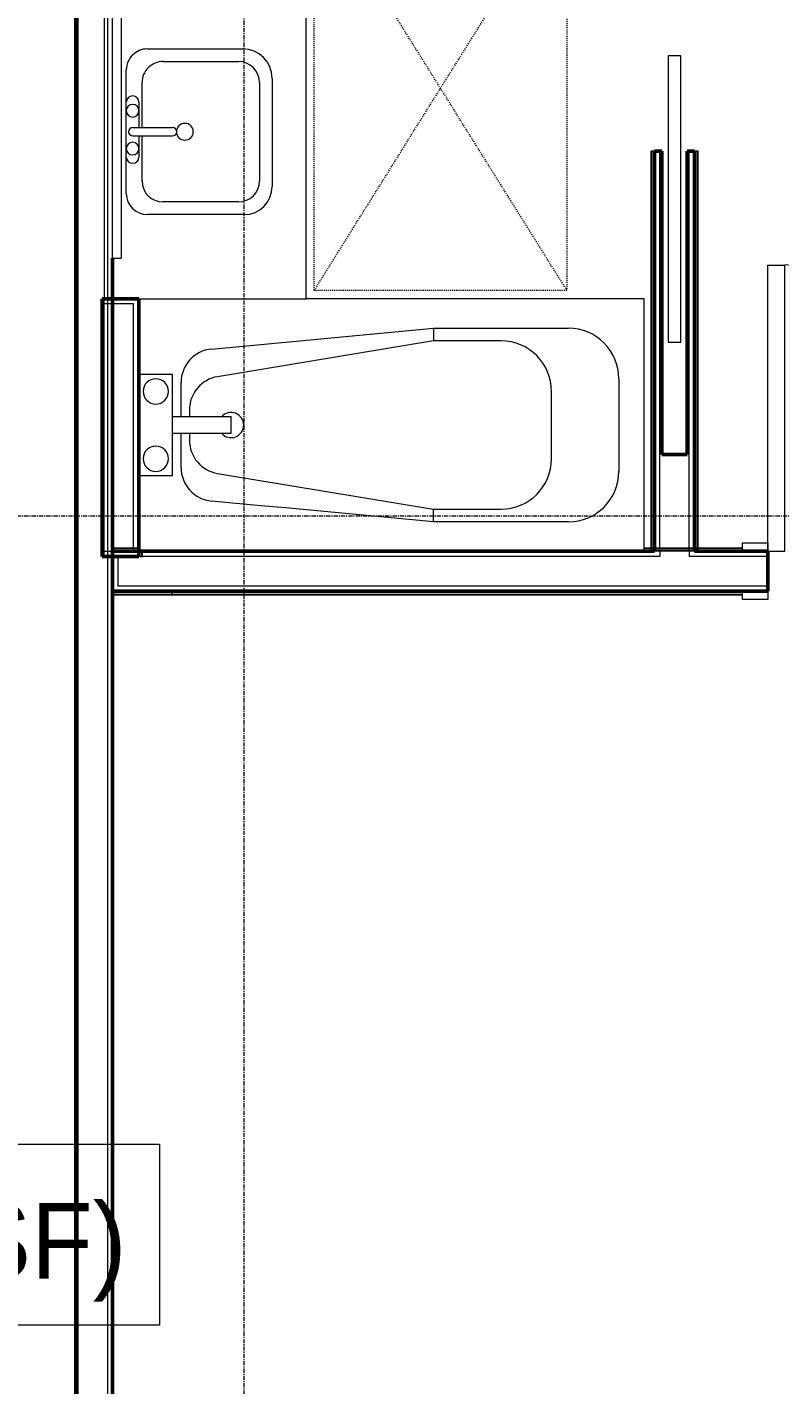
# Model space of a CAD drawing. Header units: inches. Extents: x -4235 to -464, y 9767 to 12344.
# Drawn here: x -2526.1 to -2436.7, y 10064 to 10225.3 of the extents above; entities that cross this region are included whole.
import ezdxf

# ---------------------------------------------------------------- set-up
doc = ezdxf.new("R2010")
doc.units = ezdxf.units.IN
doc.header["$MEASUREMENT"] = 0
doc.linetypes.add('Dash', pattern=[0.25, 0.125, -0.125])
doc.linetypes.add('Grid Line 1_2_', pattern=[0.875, 0.5, -0.125, 0.125, -0.125])
for name, color, linetype, lineweight in [('0-1', 7, 'Continuous', 5), ('0-2', 254, 'Continuous', 9), ('A-AREA-IDEN', 2, 'Continuous', 9), ('A-DOOR-1', 7, 'Continuous', 9), ('A-DOOR-2', 130, 'Continuous', 20), ('A-DOOR-FRAM-1', 130, 'Continuous', 20), ('A-FLOR-4', 192, 'Continuous', 9), ('A-GENM-HDLN-1', 7, 'Dash', 9), ('A-WALL-1', 250, 'Continuous', 50), ('A-WALL-2', 50, 'Continuous', 13), ('A-WALL-3', 10, 'Continuous', 9), ('A-WALL-4', 254, 'Continuous', 9), ('A-WALL-5', 7, 'Continuous', 9), ('P-SANR-FIXT-1', 7, 'Continuous', 9), ('P-SANR-FIXT-2', 10, 'Continuous', 9), ('P-SANR-FIXT-3', 254, 'Continuous', 9), ('Q-CASE-1', 10, 'Continuous', 9), ('Q-CASE-2', 254, 'Continuous', 9), ('Q-CASE-3', 7, 'Continuous', 9), ('S-GRID-1', 1, 'Grid Line 1_2_', 9)]:
    doc.layers.add(name, color=color, linetype=linetype, lineweight=lineweight)
doc.styles.add('Century Gothic', font='ufonts.com_century-gothic.ttf', dxfattribs={"height": 9})

# ---------------------------------------------------------------- blocks, each defined once
blk = doc.blocks.new('Basic Wall _ INT - W4BØF - _5_8 GYP - 2X4 WOOD_BATT_ - 5_8 GYP_ - ___-2686660-BACKGROUND - 2ND FLOOR')
at = {"layer": 'A-WALL-3'}
for p, q in [((-2446.8, 10259.98), (-2446.82, 10259.99)), ((-2446.62, 10259.91), (-2446.68, 10259.93)), ((-2446.47, 10259.85), (-2446.62, 10259.91)), ((-2446.41, 10259.82), (-2446.47, 10259.85)), ((-2446.82, 10163), (-2446.8, 10163)), ((-2446.74, 10163), (-2446.76, 10163)), ((-2446.72, 10163), (-2446.74, 10163)), ((-2446.71, 10163), (-2446.72, 10163)), ((-2446.7, 10163), (-2446.71, 10163)), ((-2446.41, 10163), (-2446.7, 10163)), ((-2446.68, 10163), (-2446.62, 10163)), ((-2446.62, 10163), (-2446.47, 10163)), ((-2446.47, 10163.31), (-2446.47, 10163.42)), ((-2446.47, 10163.22), (-2446.47, 10163.3)), ((-2446.47, 10163.16), (-2446.47, 10163.21)), ((-2446.47, 10163), (-2446.41, 10163))]:
    blk.add_line(p, q, dxfattribs=at)
at = {"layer": 'A-WALL-4'}
for p, q in [((-2446.82, 10259.99), (-2446.82, 10244.52)), ((-2446.47, 10244.52), (-2446.47, 10259.85)), ((-2446.82, 10244.52), (-2446.8, 10244.52)), ((-2446.68, 10244.52), (-2446.62, 10244.52)), ((-2446.62, 10244.52), (-2446.47, 10244.52)), ((-2446.47, 10244.52), (-2446.41, 10244.52)), ((-2446.8, 10210.52), (-2446.82, 10210.52)), ((-2446.82, 10210.52), (-2446.82, 10163)), ((-2446.62, 10210.52), (-2446.68, 10210.52)), ((-2446.47, 10210.52), (-2446.62, 10210.52)), ((-2446.41, 10210.52), (-2446.47, 10210.52)), ((-2446.47, 10163.42), (-2446.47, 10210.52)), ((-2446.78, 10163), (-2446.82, 10163)), ((-2446.76, 10163), (-2446.78, 10163)), ((-2446.41, 10163.31), (-2446.41, 10163.42)), ((-2446.41, 10163.22), (-2446.41, 10163.3)), ((-2446.41, 10163.16), (-2446.41, 10163.21))]:
    blk.add_line(p, q, dxfattribs=at)
at = {"layer": 'A-WALL-5'}
for p, q in [((-2446.7, 10244.52), (-2446.7, 10259.94)), ((-2446.41, 10244.52), (-2446.41, 10259.82)), ((-2446.78, 10244.52), (-2446.82, 10244.52)), ((-2446.7, 10244.52), (-2446.78, 10244.52)), ((-2446.41, 10244.52), (-2446.7, 10244.52)), ((-2446.82, 10210.52), (-2446.78, 10210.52)), ((-2446.78, 10210.52), (-2446.7, 10210.52)), ((-2446.7, 10163), (-2446.7, 10210.52)), ((-2446.7, 10210.52), (-2446.41, 10210.52)), ((-2446.41, 10163.42), (-2446.41, 10210.52))]:
    blk.add_line(p, q, dxfattribs=at)
at = {"layer": 'A-WALL-5', "flags": 128}
for points in [[(-2446.78, 10259.97), (-2446.76, 10259.96), (-2446.74, 10259.96), (-2446.72, 10259.95), (-2446.71, 10259.94), (-2446.7, 10259.94), (-2446.7, 10259.94)], [(-2446.7, 10259.94), (-2446.68, 10259.93), (-2446.62, 10259.91), (-2446.53, 10259.87), (-2446.41, 10259.82)]]:
    blk.add_lwpolyline(points, dxfattribs=at)
blk = doc.blocks.new('Basic Wall _ INT - W4BØF - _5_8 GYP - 2X4 WOOD_BATT_ - 5_8 GYP_ - ___-2686659-BACKGROUND - 2ND FLOOR')
at = {"layer": 'A-WALL-3'}
for p, q in [((-2451.92, 10262.1), (-2451.99, 10262.13)), ((-2451.78, 10262.04), (-2451.92, 10262.1)), ((-2451.71, 10262.02), (-2451.78, 10262.04)), ((-2451.57, 10261.96), (-2451.6, 10261.97)), ((-2451.87, 10163), (-2451.99, 10163)), ((-2451.99, 10163), (-2451.92, 10163)), ((-2451.92, 10163.32), (-2451.92, 10163.42)), ((-2451.92, 10163.22), (-2451.92, 10163.3)), ((-2451.92, 10163.16), (-2451.92, 10163.21)), ((-2451.92, 10163), (-2451.78, 10163)), ((-2451.72, 10163), (-2451.87, 10163)), ((-2451.78, 10163), (-2451.71, 10163)), ((-2451.7, 10163), (-2451.72, 10163)), ((-2451.69, 10163), (-2451.7, 10163)), ((-2451.67, 10163), (-2451.69, 10163)), ((-2451.66, 10163), (-2451.67, 10163)), ((-2451.64, 10163), (-2451.66, 10163)), ((-2451.6, 10163), (-2451.57, 10163))]:
    blk.add_line(p, q, dxfattribs=at)
at = {"layer": 'A-WALL-4'}
for p, q in [((-2451.92, 10244.52), (-2451.92, 10262.1)), ((-2451.57, 10261.96), (-2451.57, 10244.52)), ((-2451.99, 10244.52), (-2451.92, 10244.52)), ((-2451.92, 10244.52), (-2451.78, 10244.52)), ((-2451.78, 10244.52), (-2451.71, 10244.52)), ((-2451.6, 10244.52), (-2451.57, 10244.52)), ((-2451.92, 10210.52), (-2451.99, 10210.52)), ((-2451.78, 10210.52), (-2451.92, 10210.52)), ((-2451.92, 10163.42), (-2451.92, 10210.52)), ((-2451.71, 10210.52), (-2451.78, 10210.52)), ((-2451.57, 10210.52), (-2451.6, 10210.52)), ((-2451.57, 10210.52), (-2451.57, 10163)), ((-2451.99, 10163.32), (-2451.99, 10163.42)), ((-2451.99, 10163.22), (-2451.99, 10163.3)), ((-2451.99, 10163.16), (-2451.99, 10163.21)), ((-2451.62, 10163), (-2451.64, 10163)), ((-2451.57, 10163), (-2451.62, 10163))]:
    blk.add_line(p, q, dxfattribs=at)
at = {"layer": 'A-WALL-5'}
for p, q in [((-2451.99, 10244.52), (-2451.99, 10262.13)), ((-2451.7, 10262.01), (-2451.7, 10244.52)), ((-2451.7, 10244.52), (-2451.99, 10244.52)), ((-2451.62, 10244.52), (-2451.7, 10244.52)), ((-2451.57, 10244.52), (-2451.62, 10244.52)), ((-2451.99, 10210.52), (-2451.7, 10210.52)), ((-2451.99, 10163.42), (-2451.99, 10210.52)), ((-2451.7, 10210.52), (-2451.7, 10163)), ((-2451.7, 10210.52), (-2451.62, 10210.52)), ((-2451.62, 10210.52), (-2451.57, 10210.52))]:
    blk.add_line(p, q, dxfattribs=at)
at = {"layer": 'A-WALL-5', "flags": 128}
for points in [[(-2451.99, 10262.13), (-2451.87, 10262.08), (-2451.78, 10262.04), (-2451.72, 10262.02), (-2451.7, 10262.01)], [(-2451.7, 10262.01), (-2451.7, 10262.01), (-2451.69, 10262.01), (-2451.67, 10262), (-2451.66, 10261.99), (-2451.64, 10261.99), (-2451.62, 10261.98)]]:
    blk.add_lwpolyline(points, dxfattribs=at)
blk = doc.blocks.new('POCKET - FLUSH - 2-10 x 6-8-2882529-BACKGROUND - 2ND FLOOR')
at = {"layer": 'A-DOOR-2'}
for p, q in [((-39.67, 0.75), (-39.67, -0.75)), ((-5.67, 0.75), (-39.67, 0.75)), ((-5.67, -0.75), (-5.67, 0.75)), ((-39.67, -0.75), (-5.67, -0.75))]:
    blk.add_line(p, q, dxfattribs=at)
blk = doc.blocks.new('Bath Tub - Maestro - 60_x30_-V4-BACKGROUND - 2ND FLOOR')
at = {"layer": 'P-SANR-FIXT-1'}
for p, q in [((60, 30), (19.88, 30)), ((60, 0), (60, 30)), ((35, 26.5), (51, 26.5)), ((35, 26.5), (35, 25)), ((35, 25), (9.35, 20.74)), ((43, 25), (35, 25)), ((4, 21), (0, 21)), ((4, 16), (4, 21)), ((5, 16), (5, 20.04)), ((57, 20.5), (57, 9.5)), ((49, 11), (49, 19)), ((6, 16.8), (6, 16)), ((4, 14), (4, 16)), ((4, 16), (10.94, 16)), ((10.94, 14), (10.94, 16)), ((4, 9), (4, 14)), ((10.94, 14), (4, 14)), ((5, 9.96), (5, 14)), ((6, 14), (6, 13.2)), ((0, 9), (4, 9)), ((9.35, 9.26), (35, 5)), ((35, 3.5), (35, 5)), ((35, 5), (43, 5)), ((51, 3.5), (35, 3.5))]:
    blk.add_line(p, q, dxfattribs=at)
at = {"layer": 'P-SANR-FIXT-1', "flags": 128}
for points in [[(8.63, 24.03), (11.56, 24.3), (14.49, 24.58), (17.42, 24.85), (20.35, 25.13), (23.28, 25.4), (26.21, 25.68), (29.14, 25.95), (32.07, 26.23), (35, 26.5)], [(35, 3.5), (32.07, 3.77), (29.14, 4.05), (26.21, 4.32), (23.28, 4.6), (20.35, 4.87), (17.42, 5.15), (14.49, 5.42), (11.56, 5.7), (8.63, 5.97)]]:
    blk.add_lwpolyline(points, dxfattribs=at)
at = {"layer": 'P-SANR-FIXT-1'}
for centre, radius, start, end in [((51, 20.5), 6, 360, 90), ((43, 19), 6, 360, 90), ((9, 20.04), 4, 95.3558, 180), ((2, 19), 1.5, 360, 180), ((10, 16.8), 4, 99.4223, 180), ((2, 19), 1.5, 180, 360), ((10.94, 15), 1.5, 360, 137.9289), ((10.94, 15), 1.5, 222.0711, 360), ((10, 13.2), 4, 180, 260.5777), ((2, 11), 1.5, 360, 180), ((2, 11), 1.5, 180, 360), ((9, 9.96), 4, 180, 264.6442), ((43, 11), 6, 270, 0), ((51, 9.5), 6, 270, 360)]:
    blk.add_arc(centre, radius, start, end, dxfattribs=at)
at = {"layer": 'P-SANR-FIXT-2'}
blk.add_line((0, 21), (0, 9), dxfattribs=at)
at = {"layer": 'P-SANR-FIXT-3'}
for p, q in [((0, 30), (0, 21)), ((0, 21), (0, 9)), ((0, 9), (0, 0)), ((0, 0), (60, 0))]:
    blk.add_line(p, q, dxfattribs=at)
blk = doc.blocks.new('Bath Vanity - Bath Vanity 72_-V5-BACKGROUND - 2ND FLOOR')
at = {"layer": 'Q-CASE-1'}
blk.add_line((36.74, 0), (36.74, 1), dxfattribs=at)
at = {"layer": 'Q-CASE-2'}
for p, q in [((36.74, 1), (36.74, 4.12)), ((-35.26, 1), (-35.26, 0)), ((-35.26, 0), (36.74, 0))]:
    blk.add_line(p, q, dxfattribs=at)
at = {"layer": 'Q-CASE-3'}
for p, q in [((36.74, 24), (-35.26, 24)), ((-35.26, 24), (-35.26, 1)), ((36.74, 4.12), (36.74, 24))]:
    blk.add_line(p, q, dxfattribs=at)
blk = doc.blocks.new('ADA Clearances - 30_x48_-1721104-BACKGROUND - 2ND FLOOR')
at = {"layer": 'A-GENM-HDLN-1'}
for p, q in [((15, 24), (-15, -24)), ((-15, 24), (15, -24)), ((-15, -24), (-15, 24)), ((-15, 24), (15, 24)), ((15, 24), (15, -24)), ((15, -24), (-15, -24))]:
    blk.add_line(p, q, dxfattribs=at)
blk = doc.blocks.new('M_Sink Vanity-Square - 500 x 440mm-1372835-BACKGROUND - 2ND FLOOR')
at = {"layer": 'P-SANR-FIXT-1'}
for p, q in [((-5.72, 10.23), (7.14, 10.23)), ((-5.72, 10.23), (7.14, 10.23)), ((-5.22, 8.73), (6.46, 8.73)), ((-9.22, -4.59), (-9.22, 6.73)), ((-9.22, -4.59), (-9.22, 6.73)), ((10.46, 6.91), (10.46, -4.59)), ((10.46, 6.91), (10.46, -4.59)), ((-7.72, -2.72), (-7.72, 6.23)), ((8.96, 6.23), (8.96, -2.72)), ((0.12, -6.33), (0.12, -1.59)), ((1.12, -6.33), (1.12, -1.59)), ((0.12, -5.22), (-5.22, -5.22)), ((-2.88, -5.59), (0.12, -5.59)), ((6.46, -5.22), (1.12, -5.22)), ((1.12, -5.59), (3.62, -5.59)), ((7.96, -7.09), (-6.72, -7.09)), ((7.96, -7.09), (-6.72, -7.09)), ((3.62, -7.09), (-2.88, -7.09))]:
    blk.add_line(p, q, dxfattribs=at)
for centre, radius, start, end in [((-5.72, 6.73), 3.5, 90, 180), ((-5.72, 6.73), 3.5, 90, 180), ((7.14, 6.91), 3.32, 0, 90), ((7.14, 6.91), 3.32, 360, 90), ((-5.22, 6.23), 2.5, 90, 180), ((6.46, 6.23), 2.5, 360, 90), ((0.62, -0.13), 1, 360, 180), ((0.62, -0.13), 1, 180, 0), ((0.62, -1.59), 0.5, 360, 180), ((-5.22, -2.72), 2.5, 180, 270), ((6.46, -2.72), 2.5, 270, 360), ((-6.72, -4.59), 2.5, 180, 270), ((-6.72, -4.59), 2.5, 180, 270), ((7.96, -4.59), 2.5, 270, 0), ((7.96, -4.59), 2.5, 270, 0), ((-2.88, -6.34), 0.75, 90, 270), ((-1.88, -6.34), 0.75, 360, 180), ((-1.88, -6.34), 0.75, 180, 0), ((0.62, -6.33), 0.5, 180, 0), ((2.62, -6.34), 0.75, 0, 180), ((2.62, -6.34), 0.75, 180, 0), ((3.62, -6.34), 0.75, 270, 90)]:
    blk.add_arc(centre, radius, start, end, dxfattribs=at)
blk = doc.blocks.new('Basic Wall _ INT - W4BØF - _5_8 GYP - 2X4 WOOD_BATT_ - 5_8 GYP_ - ___-2694667-BACKGROUND - 2ND FLOOR')
at = {"layer": 'A-WALL-3'}
for p, q in [((-2508.87, 10158.25), (-2508.87, 10158.23)), ((-2508.87, 10158.11), (-2508.87, 10158.05)), ((-2508.87, 10158.05), (-2508.87, 10157.9)), ((-2508.87, 10157.9), (-2508.87, 10157.84)), ((-2438.12, 10158.25), (-2441.12, 10158.25)), ((-2401.12, 10158.25), (-2404.12, 10158.25)), ((-2389.37, 10158.25), (-2394.12, 10158.25)), ((-2394.12, 10157.9), (-2393.1, 10157.9)), ((-2393.06, 10157.9), (-2389.37, 10157.9))]:
    blk.add_line(p, q, dxfattribs=at)
at = {"layer": 'A-WALL-4'}
for p, q in [((-2441.12, 10158.25), (-2508.87, 10158.25)), ((-2508.87, 10157.9), (-2441.12, 10157.9)), ((-2395.12, 10158.25), (-2401.12, 10158.25)), ((-2401.12, 10157.9), (-2395.12, 10157.9)), ((-2394.12, 10157.84), (-2389.37, 10157.84)), ((-2394.1, 10158.13), (-2389.4, 10158.13)), ((-2352.3, 10158.25), (-2388.37, 10158.25)), ((-2388.37, 10157.9), (-2352.3, 10157.9)), ((-2352.3, 10158.23), (-2352.3, 10158.25)), ((-2352.3, 10158.05), (-2352.3, 10158.11)), ((-2352.3, 10157.9), (-2352.3, 10158.05)), ((-2352.3, 10157.84), (-2352.3, 10157.9))]:
    blk.add_line(p, q, dxfattribs=at)
at = {"layer": 'A-WALL-5'}
for p, q in [((-2508.87, 10158.21), (-2508.87, 10158.25)), ((-2508.87, 10158.13), (-2508.87, 10158.21)), ((-2508.87, 10158.13), (-2441.12, 10158.13)), ((-2508.87, 10157.84), (-2508.87, 10158.13)), ((-2508.87, 10157.84), (-2441.12, 10157.84)), ((-2401.12, 10158.13), (-2395.12, 10158.13)), ((-2401.12, 10157.84), (-2395.12, 10157.84)), ((-2388.37, 10158.13), (-2352.3, 10158.13)), ((-2388.37, 10157.84), (-2352.3, 10157.84)), ((-2352.3, 10158.25), (-2352.3, 10158.21)), ((-2352.3, 10158.21), (-2352.3, 10158.13)), ((-2352.3, 10158.13), (-2352.3, 10157.84))]:
    blk.add_line(p, q, dxfattribs=at)
blk = doc.blocks.new('Basic Wall _ INT - W4BØF - _5_8 GYP - 2X4 WOOD_BATT_ - 5_8 GYP_ - ___-2694668-BACKGROUND - 2ND FLOOR')
at = {"layer": 'A-WALL-3'}
for p, q in [((-2451.99, 10163.36), (-2451.87, 10163.36)), ((-2451.87, 10163.36), (-2451.78, 10163.36)), ((-2451.78, 10163.36), (-2451.72, 10163.36)), ((-2451.57, 10163.36), (-2450.95, 10163.36)), ((-2446.82, 10163), (-2451.57, 10163)), ((-2450.94, 10163.36), (-2447.46, 10163.36)), ((-2447.45, 10163.36), (-2446.83, 10163.36)), ((-2446.68, 10163.36), (-2446.62, 10163.36)), ((-2446.62, 10163.36), (-2446.53, 10163.36)), ((-2446.53, 10163.36), (-2446.41, 10163.36)), ((-2438.12, 10163), (-2441.12, 10163)), ((-2401.12, 10163), (-2404.12, 10163)), ((-2352.65, 10163.36), (-2352.71, 10163.42)), ((-2352.5, 10163.21), (-2352.65, 10163.36)), ((-2352.44, 10163.15), (-2352.5, 10163.21)), ((-2352.3, 10163), (-2352.32, 10163.03))]:
    blk.add_line(p, q, dxfattribs=at)
at = {"layer": 'A-WALL-4'}
for p, q in [((-2452.82, 10163.36), (-2451.99, 10163.36)), ((-2451.57, 10163), (-2452.82, 10163)), ((-2451.99, 10163.42), (-2451.87, 10163.42)), ((-2451.87, 10163.42), (-2451.78, 10163.42)), ((-2451.78, 10163.42), (-2451.72, 10163.42)), ((-2451.57, 10163.42), (-2450.95, 10163.42)), ((-2450.95, 10163.13), (-2451.57, 10163.13)), ((-2447.48, 10163.13), (-2450.95, 10163.13)), ((-2450.94, 10163.42), (-2447.46, 10163.42)), ((-2447.45, 10163.42), (-2446.83, 10163.42)), ((-2446.83, 10163.13), (-2447.45, 10163.13)), ((-2441.12, 10163), (-2446.82, 10163)), ((-2446.68, 10163.42), (-2446.62, 10163.42)), ((-2446.62, 10163.42), (-2446.53, 10163.42)), ((-2446.53, 10163.42), (-2446.41, 10163.42)), ((-2446.41, 10163.36), (-2441.12, 10163.36)), ((-2401.12, 10163.36), (-2352.65, 10163.36)), ((-2352.3, 10163), (-2401.12, 10163))]:
    blk.add_line(p, q, dxfattribs=at)
at = {"layer": 'A-WALL-5'}
for p, q in [((-2452.82, 10163.42), (-2451.99, 10163.42)), ((-2451.57, 10163.13), (-2452.82, 10163.13)), ((-2441.12, 10163.13), (-2446.83, 10163.13)), ((-2446.41, 10163.42), (-2441.12, 10163.42)), ((-2401.12, 10163.42), (-2352.71, 10163.42)), ((-2352.42, 10163.13), (-2401.12, 10163.13))]:
    blk.add_line(p, q, dxfattribs=at)
at = {"layer": 'A-WALL-5', "flags": 128}
for points in [[(-2352.71, 10163.42), (-2352.59, 10163.3), (-2352.5, 10163.21), (-2352.44, 10163.15), (-2352.42, 10163.13)], [(-2352.42, 10163.13), (-2352.42, 10163.13), (-2352.41, 10163.12), (-2352.4, 10163.11), (-2352.38, 10163.09), (-2352.36, 10163.07), (-2352.34, 10163.05)]]:
    blk.add_lwpolyline(points, dxfattribs=at)
blk = doc.blocks.new('SWING - SINGLE - FLUSH - 2-10 x 6-8 - PASSAGE-3199423-BACKGROUND - 2ND FLOOR')
at = {"layer": 'A-DOOR-1'}
blk.add_arc((17, -2.38), 34.07, 180, 266.6343, dxfattribs=at)
at = {"layer": 'A-DOOR-2'}
for p, q in [((15, -2.38), (15, -36.38)), ((17, -2.38), (15, -2.38)), ((17, -2.38), (17, -36.38)), ((17, -36.38), (15, -36.38))]:
    blk.add_line(p, q, dxfattribs=at)
at = {"layer": 'A-DOOR-FRAM-1'}
for p, q in [((-20, 2.37), (-20, 3.37)), ((-20, 3.37), (-17, 3.37)), ((-17, 3.37), (-17, 2.37)), ((17, 2.37), (17, 3.37)), ((17, 3.37), (20, 3.37)), ((20, 3.37), (20, 2.37)), ((-17, 2.37), (-20, 2.37)), ((20, 2.37), (17, 2.37)), ((-20, -2.38), (-17, -2.38)), ((-20, -3.38), (-20, -2.38)), ((-17, -2.38), (-17, -3.38)), ((17, -2.38), (20, -2.38)), ((17, -3.38), (17, -2.38)), ((20, -2.38), (20, -3.38)), ((-17, -3.38), (-20, -3.38)), ((20, -3.38), (17, -3.38))]:
    blk.add_line(p, q, dxfattribs=at)
blk = doc.blocks.new('BATHROOM MIRROR - BATHROOM MIRROR 30_-2860221-BACKGROUND - 2ND FLOOR')
at = {"layer": 'Q-CASE-1'}
blk.add_line((12.74, -24), (-11.26, -24), dxfattribs=at)
at = {"layer": 'Q-CASE-3'}
for p, q in [((-14.26, -23), (15.74, -23)), ((-14.26, -23), (-14.26, -24)), ((15.74, -24), (-14.26, -24)), ((15.74, -24), (15.74, -23))]:
    blk.add_line(p, q, dxfattribs=at)
blk = doc.blocks.new('Basic Wall _ INT - W4FØF - INT - _5_8 GYP - 2X4 WOOD_BATT__ - ___-3105953-BACKGROUND - 2ND FLOOR')
at = {"layer": 'A-WALL-3'}
for p, q in [((-2512.82, 10163), (-2512.82, 10162.38)), ((-2512.82, 10162.38), (-2512.8, 10162.38)), ((-2512.78, 10162.38), (-2512.82, 10162.38)), ((-2512.72, 10162.38), (-2512.78, 10162.38)), ((-2512.7, 10162.38), (-2512.72, 10162.38)), ((-2512.41, 10162.38), (-2512.7, 10162.38)), ((-2512.68, 10162.38), (-2512.62, 10162.38)), ((-2512.62, 10162.38), (-2512.47, 10162.38)), ((-2512.47, 10162.38), (-2512.47, 10163)), ((-2512.47, 10162.38), (-2512.41, 10162.38))]:
    blk.add_line(p, q, dxfattribs=at)
at = {"layer": 'A-WALL-4'}
for p, q in [((-2512.7, 10162.38), (-2512.7, 10163)), ((-2512.41, 10162.38), (-2512.41, 10163))]:
    blk.add_line(p, q, dxfattribs=at)
blk = doc.blocks.new('Basic Wall _ INT - W4BØF - _5_8 GYP - 2X4 WOOD_BATT_ - 5_8 GYP_ - ___-3119032-BACKGROUND - 2ND FLOOR')
at = {"layer": 'A-WALL-3'}
for p, q in [((-2515.95, 10158.25), (-2515.95, 10158.23)), ((-2515.95, 10158.11), (-2515.95, 10158.05)), ((-2515.95, 10158.05), (-2515.95, 10157.9)), ((-2515.95, 10157.9), (-2515.95, 10157.84)), ((-2508.87, 10158.23), (-2508.87, 10158.25)), ((-2508.87, 10158.05), (-2508.87, 10158.11)), ((-2508.87, 10157.9), (-2508.87, 10158.05)), ((-2508.87, 10157.84), (-2508.87, 10157.9))]:
    blk.add_line(p, q, dxfattribs=at)
at = {"layer": 'A-WALL-4'}
for p, q in [((-2515.95, 10158.21), (-2515.95, 10158.25)), ((-2508.87, 10158.25), (-2515.95, 10158.25)), ((-2515.95, 10158.13), (-2515.95, 10158.21)), ((-2515.95, 10157.84), (-2515.95, 10158.13)), ((-2515.95, 10157.9), (-2508.87, 10157.9))]:
    blk.add_line(p, q, dxfattribs=at)
at = {"layer": 'A-WALL-5'}
for p, q in [((-2515.95, 10158.13), (-2508.87, 10158.13)), ((-2515.95, 10157.84), (-2508.87, 10157.84)), ((-2508.87, 10158.25), (-2508.87, 10158.21)), ((-2508.87, 10158.21), (-2508.87, 10158.13)), ((-2508.87, 10158.13), (-2508.87, 10157.84))]:
    blk.add_line(p, q, dxfattribs=at)
blk = doc.blocks.new('Basic Wall _ INT - W4BØF - _5_8 GYP - 2X4 WOOD_BATT_ - 5_8 GYP_ - ___-3119033-BACKGROUND - 2ND FLOOR')
at = {"layer": 'A-WALL-3'}
for p, q in [((-2515.95, 10163.13), (-2515.95, 10163.42)), ((-2515.95, 10163.42), (-2515.95, 10163.36)), ((-2515.95, 10163.36), (-2515.95, 10163.21)), ((-2515.95, 10163.36), (-2513.45, 10163.36)), ((-2515.95, 10163.21), (-2515.95, 10163.15)), ((-2515.95, 10163.12), (-2515.95, 10163.13)), ((-2515.95, 10163.05), (-2515.95, 10163.12)), ((-2515.95, 10163), (-2515.95, 10163.05)), ((-2515.95, 10163.03), (-2515.95, 10163)), ((-2513.45, 10163), (-2515.95, 10163)), ((-2512.82, 10163), (-2513.45, 10163)), ((-2513.44, 10163.36), (-2512.82, 10163.36))]:
    blk.add_line(p, q, dxfattribs=at)
at = {"layer": 'A-WALL-4'}
for p, q in [((-2515.95, 10163.42), (-2513.45, 10163.42)), ((-2513.45, 10163.13), (-2515.95, 10163.13)), ((-2512.82, 10163.13), (-2513.45, 10163.13)), ((-2513.44, 10163.42), (-2512.82, 10163.42))]:
    blk.add_line(p, q, dxfattribs=at)
blk = doc.blocks.new('CTR - 1st Phase - Unit Layouts_rvt-1-BACKGROUND - 2ND FLOOR')
at = {"layer": 'A-WALL-1'}
for p, q in [((-2451.57, 10210.52), (-2451.57, 10163)), ((-2450.7, 10210.52), (-2451.57, 10210.52)), ((-2450.7, 10174.52), (-2450.7, 10210.52)), ((-2446.82, 10210.52), (-2447.7, 10210.52)), ((-2447.7, 10210.52), (-2447.7, 10174.52)), ((-2446.82, 10163), (-2446.82, 10210.52)), ((-2517.2, 10193), (-2517.2, 10162.38)), ((-2516.95, 10193), (-2517.2, 10193)), ((-2513.45, 10193), (-2516.95, 10193)), ((-2512.82, 10193), (-2513.45, 10193)), ((-2512.82, 10162.38), (-2512.82, 10193)), ((-2447.7, 10174.52), (-2450.7, 10174.52)), ((-2517.2, 10162.38), (-2516.95, 10162.38)), ((-2516.95, 10162.38), (-2513.45, 10162.38)), ((-2508.87, 10163), (-2515.95, 10163)), ((-2515.95, 10163), (-2515.95, 10162.38)), ((-2515.95, 10162.38), (-2515.95, 10158.88)), ((-2513.45, 10162.38), (-2512.82, 10162.38)), ((-2451.57, 10163), (-2508.87, 10163)), ((-2438.12, 10163), (-2446.82, 10163)), ((-2438.12, 10158.25), (-2438.12, 10163)), ((-2515.95, 10158.88), (-2515.95, 10158.25)), ((-2515.95, 10158.25), (-2508.87, 10158.25)), ((-2508.87, 10158.25), (-2438.12, 10158.25))]:
    blk.add_line(p, q, dxfattribs=at)
at = {"layer": 'A-WALL-2'}
for p, q in [((-2450.95, 10163), (-2450.95, 10210.52)), ((-2447.45, 10163), (-2447.45, 10210.52)), ((-2516.95, 10192.38), (-2516.95, 10193)), ((-2516.95, 10192.38), (-2516.95, 10193)), ((-2516.95, 10163), (-2516.95, 10192.38)), ((-2513.45, 10192.38), (-2516.95, 10192.38)), ((-2513.45, 10163), (-2513.45, 10192.38)), ((-2516.95, 10162.38), (-2516.95, 10163)), ((-2516.95, 10163), (-2513.45, 10163)), ((-2516.95, 10162.38), (-2516.95, 10163)), ((-2515.32, 10162.38), (-2515.32, 10158.88)), ((-2508.87, 10162.38), (-2515.32, 10162.38)), ((-2450.95, 10162.38), (-2508.87, 10162.38)), ((-2450.95, 10163), (-2450.95, 10162.38)), ((-2447.45, 10163), (-2447.45, 10162.38)), ((-2438.12, 10162.38), (-2447.45, 10162.38)), ((-2508.87, 10158.88), (-2515.32, 10158.88)), ((-2438.12, 10158.88), (-2508.87, 10158.88))]:
    blk.add_line(p, q, dxfattribs=at)
at = {"layer": 'A-WALL-3'}
for p, q in [((-2451.57, 10210.52), (-2451.57, 10163.42)), ((-2446.82, 10163.42), (-2446.82, 10210.52)), ((-2517.2, 10193), (-2517.2, 10162.38)), ((-2517.2, 10193), (-2516.95, 10193)), ((-2515.95, 10162.38), (-2517.2, 10162.38)), ((-2515.95, 10162.38), (-2515.95, 10163)), ((-2513.45, 10163), (-2515.95, 10163)), ((-2512.82, 10162.38), (-2515.95, 10162.38)), ((-2515.95, 10158.25), (-2515.95, 10162.38)), ((-2512.82, 10163), (-2513.45, 10163)), ((-2512.82, 10162.38), (-2512.82, 10163)), ((-2451.99, 10163), (-2452.82, 10163)), ((-2451.72, 10163), (-2451.99, 10163)), ((-2451.57, 10163.42), (-2451.57, 10163.32)), ((-2451.57, 10163.3), (-2451.57, 10163.22)), ((-2451.57, 10163.21), (-2451.57, 10163.16)), ((-2446.82, 10163.31), (-2446.82, 10163.42)), ((-2446.82, 10163.22), (-2446.82, 10163.3)), ((-2446.82, 10163.16), (-2446.82, 10163.21)), ((-2446.41, 10163), (-2446.68, 10163)), ((-2441.12, 10163), (-2446.41, 10163)), ((-2438.12, 10163), (-2441.12, 10163)), ((-2515.95, 10158.25), (-2508.87, 10158.25)), ((-2508.87, 10158.25), (-2441.12, 10158.25)), ((-2441.12, 10158.25), (-2438.12, 10158.25))]:
    blk.add_line(p, q, dxfattribs=at)
at = {"layer": 'A-WALL-4'}
for p, q in [((-2451.57, 10210.52), (-2450.7, 10210.52)), ((-2450.7, 10210.52), (-2450.7, 10174.52)), ((-2447.7, 10174.52), (-2447.7, 10210.52)), ((-2447.7, 10210.52), (-2446.82, 10210.52)), ((-2450.7, 10174.52), (-2447.7, 10174.52)), ((-2438.12, 10163), (-2438.12, 10158.25))]:
    blk.add_line(p, q, dxfattribs=at)
at = {"layer": '0-2'}
for name, p, rotation in [('Bath Vanity - Bath Vanity 72_-V5-BACKGROUND - 2ND FLOOR', (-2516.95, 10229.74), 269.9999999999602), ('ADA Clearances - 30_x48_-1721104-BACKGROUND - 2ND FLOOR', (-2477, 10218), 180), ('BATHROOM MIRROR - BATHROOM MIRROR 30_-2860221-BACKGROUND - 2ND FLOOR', (-2491.95, 10213.58), 269.9999999999773), ('M_Sink Vanity-Square - 500 x 440mm-1372835-BACKGROUND - 2ND FLOOR', (-2507.23, 10213.46), 269.9999999999828), ('POCKET - FLUSH - 2-10 x 6-8-2882529-BACKGROUND - 2ND FLOOR', (-2449.2, 10227.52), 89.99999999997928), ('SWING - SINGLE - FLUSH - 2-10 x 6-8 - PASSAGE-3199423-BACKGROUND - 2ND FLOOR', (-2421.12, 10160.63), 180)]:
    blk.add_blockref(name, p, dxfattribs=dict(at, rotation=rotation))
for name, p in [('Basic Wall _ INT - W4BØF - _5_8 GYP - 2X4 WOOD_BATT_ - 5_8 GYP_ - ___-2686659-BACKGROUND - 2ND FLOOR', (0, 0)), ('Basic Wall _ INT - W4BØF - _5_8 GYP - 2X4 WOOD_BATT_ - 5_8 GYP_ - ___-2686660-BACKGROUND - 2ND FLOOR', (0, 0)), ('Bath Tub - Maestro - 60_x30_-V4-BACKGROUND - 2ND FLOOR', (-2512.82, 10163)), ('Basic Wall _ INT - W4BØF - _5_8 GYP - 2X4 WOOD_BATT_ - 5_8 GYP_ - ___-3119033-BACKGROUND - 2ND FLOOR', (0, 0)), ('Basic Wall _ INT - W4FØF - INT - _5_8 GYP - 2X4 WOOD_BATT__ - ___-3105953-BACKGROUND - 2ND FLOOR', (0, 0)), ('Basic Wall _ INT - W4BØF - _5_8 GYP - 2X4 WOOD_BATT_ - 5_8 GYP_ - ___-2694668-BACKGROUND - 2ND FLOOR', (0, 0)), ('Basic Wall _ INT - W4BØF - _5_8 GYP - 2X4 WOOD_BATT_ - 5_8 GYP_ - ___-3119032-BACKGROUND - 2ND FLOOR', (0, 0)), ('Basic Wall _ INT - W4BØF - _5_8 GYP - 2X4 WOOD_BATT_ - 5_8 GYP_ - ___-2694667-BACKGROUND - 2ND FLOOR', (0, 0))]:
    blk.add_blockref(name, p, dxfattribs=at)
blk = doc.blocks.new('CTR - 1st Phase - Common Walls_rvt-1-BACKGROUND - 2ND FLOOR')
at = {"layer": 'A-WALL-1'}
for p, q in [((-2520.32, 10261.59), (-2520.32, 10013.63)), ((-2515.95, 10013.63), (-2515.95, 10197.84))]:
    blk.add_line(p, q, dxfattribs=at)
at = {"layer": 'A-WALL-2'}
for p, q in [((-2520.07, 10261.59), (-2520.07, 10013.63)), ((-2516.57, 10261.59), (-2516.57, 10013.63))]:
    blk.add_line(p, q, dxfattribs=at)
at = {"layer": 'A-WALL-3'}
for p, q in [((-2520.32, 10261.59), (-2520.32, 10013.63)), ((-2515.95, 10163.42), (-2515.95, 10193)), ((-2515.95, 10163.15), (-2515.95, 10163.42)), ((-2515.95, 10162.38), (-2515.95, 10163)), ((-2515.95, 10158.25), (-2515.95, 10162.38)), ((-2515.95, 10157.84), (-2515.95, 10158.11))]:
    blk.add_line(p, q, dxfattribs=at)
at = {"layer": 'A-WALL-4'}
blk.add_line((-2515.95, 10013.63), (-2515.95, 10157.84), dxfattribs=at)
blk = doc.blocks.new('CTR - 1st Phase -Stairs _ Elevators_rvt-1-BACKGROUND - 2ND FLOOR')
at = {"layer": 'A-WALL-1'}
blk.add_line((-2520.32, 10021.59), (-2520.32, 10253.59), dxfattribs=at)

msp = doc.modelspace()

# ---------------------------------------------------------------- linework, layer by layer
at = {"layer": 'A-AREA-IDEN', "flags": 128}
msp.add_lwpolyline([(-2594.88, 10092.58), (-2510.38, 10092.58), (-2510.38, 10071.09), (-2594.88, 10071.09)], close=True, dxfattribs=at)
at = {"layer": 'A-FLOR-4'}
msp.add_line((-2520.32, 10261.59), (-2520.32, 10013.63), dxfattribs=at)
at = {"layer": 'S-GRID-1'}
for p, q in [((-2500.32, 9836.18), (-2500.32, 12294.59)), ((-464.45, 10167.19), (-4185.7, 10167.19))]:
    msp.add_line(p, q, dxfattribs=at)

# ---------------------------------------------------------------- block references
at = {"layer": '0-1'}
for name in ['CTR - 1st Phase - Unit Layouts_rvt-1-BACKGROUND - 2ND FLOOR', 'CTR - 1st Phase - Common Walls_rvt-1-BACKGROUND - 2ND FLOOR', 'CTR - 1st Phase -Stairs _ Elevators_rvt-1-BACKGROUND - 2ND FLOOR']:
    msp.add_blockref(name, (0, 0), dxfattribs=at)

# ---------------------------------------------------------------- texts
at = {"layer": 'A-AREA-IDEN', "insert": (-2591.88, 10085.58), "char_height": 9, "width": 94.839, "attachment_point": 1, "style": 'Century Gothic'}
msp.add_mtext('206 - (162 SF)', dxfattribs=at)

doc.saveas('drawing.dxf')
